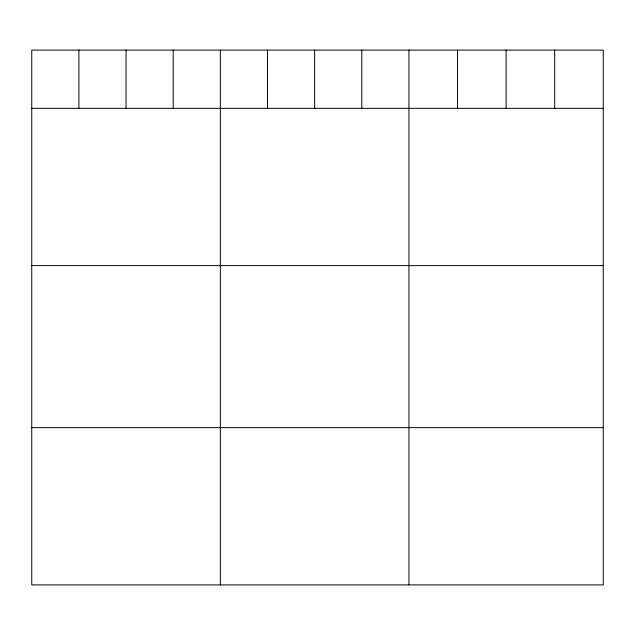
<?xml version="1.0" encoding="UTF-8"?>
<svg xmlns="http://www.w3.org/2000/svg" width="635" height="635" viewBox="0 0 635 635"><rect width="100%" height="100%" fill="white"/><g stroke="black" fill="none" stroke-linecap="round" stroke-linejoin="round"><path stroke-width="0.95" d="M603.25 108.339L603.25 584.899L31.75 584.899L31.75 50.101L603.25 50.101L603.25 108.339L31.75 108.339M31.75 265.605L603.25 265.605M31.75 427.633L603.25 427.633M554.672 50.101L554.672 108.339M506.095 50.101L506.095 108.339M457.517 50.101L457.517 108.339M408.94 50.101L408.94 584.899M361.791 50.101L361.791 108.339M314.642 50.101L314.642 108.339M267.494 50.101L267.494 108.339M220.345 50.101L220.345 584.899M173.196 50.101L173.196 108.339M126.047 50.101L126.047 108.339M78.899 50.101L78.899 108.339"/></g></svg>
